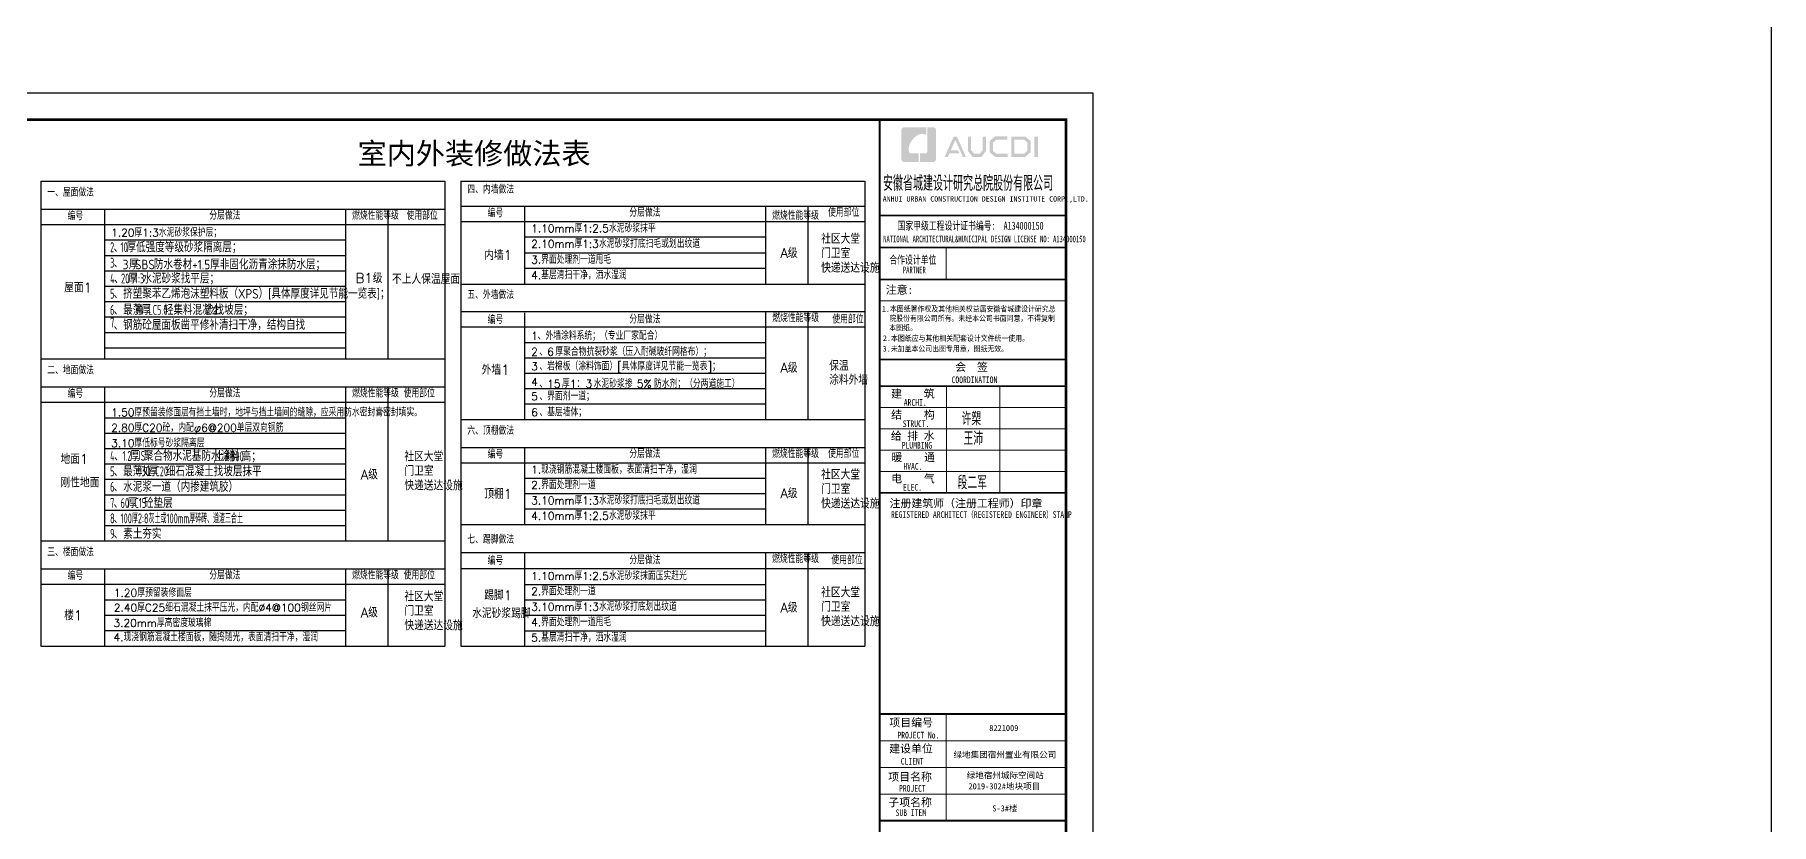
# Model space of a CAD drawing. Extents: x 1188826 to 1909461, y 608442 to 1651179.
# Drawn here: x 1688394 to 1753497, y 1298702 to 1328315 of the extents above; entities that cross this region are included whole.
import ezdxf

# ---------------------------------------------------------------- set-up
doc = ezdxf.new("R2010")
doc.units = 0
doc.header["$LTSCALE"] = 1000
doc.header["$MEASUREMENT"] = 0
for name, color, linetype in [('Defpoint', 7, 'Continuous'), ('HATCH', 27, 'Continuous'), ('PUB_TAB', 7, 'Continuous'), ('图框', 140, 'Continuous'), ('图签文字', 147, 'Continuous')]:
    doc.layers.add(name, color=color, linetype=linetype)
doc.layers.add('DIM_MODI', color=1, linetype='Continuous', plot=False)
for name, color, linetype, lineweight in [('S-1-TEXT', 7, 'Continuous', 18), ('WALL', 9, 'Continuous', 40), ('图签', 147, 'Continuous', 18)]:
    doc.layers.add(name, color=color, linetype=linetype, lineweight=lineweight)
doc.styles.add('HT', font='simhei.ttf')
doc.styles.get("Standard").update_dxf_attribs({"font": 'gbenor.shx', "bigfont": 'gbcbig.shx'})
doc.styles.add('WMF-宋体1', font='romans.shx', dxfattribs={"bigfont": 'gbcbig.shx'})
doc.styles.add('宋体', font='', dxfattribs={"height": 50})
doc.styles.add('建筑图签-1', font='simhei.ttf', dxfattribs={"width": 0.7})
doc.styles.add('建筑图签-2', font='TXT.shx', dxfattribs={"width": 0.5, "bigfont": 'HZTXT.shx'})
doc.styles.add('黑体', font='simhei.ttf')
doc.styles.get('宋体').set_extended_font_data('SimSun')

# ---------------------------------------------------------------- blocks, each defined once
blk = doc.blocks.new('院标1')
h = blk.add_hatch(color=150)
h.dxf.hatch_style = 1
h.set_gradient(color1=(33, 113, 253), color2=(33, 113, 253), tint=1, name='INVCURVED')
edge = h.paths.add_edge_path()
edge.add_spline(control_points=[(116373, 648379), (116379, 648379), (116382, 648379), (116391, 648379), (116391, 648379), (116391, 648379), (116616, 648379), (116616, 648379), (116616, 648379), (116616, 648379), (116616, 648054), (116616, 648054), (116616, 648054), (116616, 648054), (116108, 648054), (116108, 648054), (116108, 648054), (116028, 648054), (115963, 648111), (115963, 648199), (115963, 648199), (115963, 648199), (115963, 649215), (115963, 649215), (115963, 649215), (115963, 649295), (116018, 649360), (116108, 649360), (116108, 649360), (116108, 649360), (116897, 649360), (116897, 649360), (116897, 649360), (116897, 649360), (116897, 649080), (116897, 649080), (116897, 649080), (116897, 649080), (116566, 649140), (116356, 648859), (116356, 648859), (116245, 648719), (116240, 648545), (116247, 648466), (116247, 648466), (116254, 648386), (116247, 648466), (116247, 648466), (116247, 648466), (116247, 648466), (116258, 648374), (116373, 648379)], knot_values=[0, 0, 0, 0, 0.071429, 0.071429, 0.071429, 0.107143, 0.142857, 0.142857, 0.142857, 0.178571, 0.214286, 0.214286, 0.214286, 0.25, 0.285714, 0.285714, 0.285714, 0.321429, 0.357143, 0.357143, 0.357143, 0.392857, 0.428571, 0.428571, 0.428571, 0.464286, 0.5, 0.5, 0.5, 0.535714, 0.571429, 0.571429, 0.571429, 0.607143, 0.642857, 0.642857, 0.642857, 0.678571, 0.714286, 0.714286, 0.714286, 0.75, 0.785714, 0.785714, 0.785714, 0.821429, 0.857143, 0.857143, 0.857143, 0.928571, 1, 1, 1, 1], degree=3, periodic=0)
h = blk.add_hatch(color=150)
h.dxf.hatch_style = 1
h.set_gradient(color1=(33, 113, 253), color2=(33, 113, 253), tint=1, name='INVCURVED')
edge = h.paths.add_edge_path()
edge.add_spline(control_points=[(117268, 649215), (117268, 649215), (117268, 648199), (117268, 648199), (117268, 648199), (117268, 648114), (117212, 648054), (117123, 648054), (117123, 648054), (117123, 648054), (116663, 648054), (116663, 648054), (116663, 648054), (116663, 648054), (116663, 648379), (116663, 648379), (116663, 648379), (116663, 648379), (116865, 648379), (116865, 648379), (116865, 648379), (116907, 648379), (116941, 648413), (116941, 648455), (116941, 648455), (116941, 648455), (116941, 649360), (116941, 649360), (116941, 649360), (116941, 649360), (117123, 649360), (117123, 649360), (117123, 649360), (117204, 649360), (117268, 649306), (117268, 649215)], knot_values=[0, 0, 0, 0, 0.1, 0.1, 0.1, 0.15, 0.2, 0.2, 0.2, 0.25, 0.3, 0.3, 0.3, 0.35, 0.4, 0.4, 0.4, 0.45, 0.5, 0.5, 0.5, 0.55, 0.6, 0.6, 0.6, 0.65, 0.7, 0.7, 0.7, 0.75, 0.8, 0.8, 0.8, 0.9, 1, 1, 1, 1], degree=3, periodic=0)
blk = doc.blocks.new('21415451')
at = {"layer": '图框'}
h = blk.add_hatch(color=256, dxfattribs=at)
h.paths.add_polyline_path([(5808, 56758), (5934, 56758), (5934, 55988), (5808, 55988)])
h.paths.add_polyline_path([(5056, 56642), (5056, 56116), (5416, 56116), (5540, 56223), (5540, 56541), (5420, 56642)], flags=16)
h.paths.add_polyline_path([(4938, 56760), (4938, 55998), (5460, 55998), (5659, 56168), (5659, 56596), (5463, 56760)])
h.paths.add_polyline_path([(4795, 56764), (4795, 56648), (4388, 56648), (4255, 56537), (4255, 56218), (4388, 56115), (4797, 56115), (4797, 55993), (4333, 55993), (4131, 56168), (4131, 56596), (4329, 56764)])
h.paths.add_polyline_path([(3312, 56762), (3432, 56762), (3432, 56251), (3546, 56120), (3757, 56120), (3871, 56251), (3871, 56762), (3985, 56762), (3985, 56214), (3821, 55997), (3483, 55997), (3312, 56216)])
h.paths.add_polyline_path([(2780, 56760), (2897, 56760), (3239, 55996), (3123, 55996), (2842, 56630), (2667, 56242), (2938, 56242), (2999, 56127), (2618, 56127), (2559, 55994), (2436, 55994)])
for p, q in [((0, 53800), (7000, 53800)), ((0, 53800), (7000, 53800)), ((0, 52600), (7000, 52600))]:
    blk.add_line(p, q, dxfattribs=at)
for points, const_width in [([(0, 0), (0, 57400)], 70), ([(0, 53800), (7000, 53800)], 60), ([(0, 52600), (7000, 52600)], 60), ([(0, 52600), (7000, 52600)], 60), ([(2500, 52600), (2500, 51400)], 35), ([(0, 51400), (7000, 51400)], 60), ([(0, 51400), (7000, 51400)], 60), ([(0, 50599), (7000, 50599)], 35), ([(8, 48400), (7008, 48400)], 60), ([(8, 47400), (7008, 47400)], 70), ([(8, 47400), (7008, 47400)], 70), ([(2508, 47400), (2508, 43400)], 35), ([(4508, 47400), (4508, 43400)], 35), ([(8, 46600), (7008, 46600)], 35), ([(8, 45800), (7008, 45800)], 35), ([(8, 45000), (7008, 45000)], 35), ([(8, 44200), (7008, 44200)], 35), ([(8, 43400), (7008, 43400)], 70), ([(0, 35100), (7000, 35100)], 70), ([(0, 35100), (7000, 35100)], 70), ([(2500, 31100), (2500, 35100)], 35), ([(0, 34100), (7000, 34100)], 35), ([(0, 33100), (7000, 33100)], 35), ([(0, 32100), (7000, 32100)], 35), ([(7000, 31100), (0, 31100)], 70)]:
    blk.add_lwpolyline(points, dxfattribs=dict(at, const_width=const_width))
blk.add_blockref('院标1', (-115149, -592249))
for s, height, style, width, p in [('ANHUI URBAN CONSTRUCTION DESIGN INSTITUTE CORP.,LTD.', 200, '建筑图签-1', 0.91, (118, 54322)), ('NATIONAL ARCHITECTURAL&MUNICIPAL DESIGN LICENSE NO: A134000150', 250, '建筑图签-1', 0.6, (137, 52795)), ('PARTNER', 250, '建筑图签-1', 0.6, (875, 51634)), ('1.本图纸著作权及其他相关权益属安徽省城建设计研究总', 210, 'HT', 0.88, (86, 50193)), ('本图纸。', 210, 'HT', 0.88, (365, 49489)), ('院股份有限公司所有。未经本公司书面同意，不得复制', 210, 'HT', 0.88, (365, 49839)), (' 2.本图纸应与其他相关配套设计文件统一使用。 ', 210, 'HT', 0.88, (-25, 49092)), ('3.未加盖本公司出图专用章，图纸无效。', 210, 'HT', 0.88, (118, 48698)), ('COORDINATION', 250, '建筑图签-1', 0.7, (2700, 47513)), ('ARCHI.', 250, '建筑图签-1', 0.7, (909, 46662)), ('STRUCT.', 250, '建筑图签-1', 0.7, (870, 45865)), ('PLUMBING', 250, '建筑图签-1', 0.7, (829, 45058)), ('HVAC.', 250, '建筑图签-1', 0.7, (894, 44265)), ('ELEC.', 250, '建筑图签-1', 0.7, (878, 43480)), ('REGISTERED ARCHITECT（REGISTERED ENGINEER）STAMP', 250, '建筑图签-1', 0.7, (429, 42459)), ('PROJECT No.', 250, '建筑图签-1', 0.7, (670, 34185, -1799)), ('CLIENT', 250, '建筑图签-1', 0.7, (794, 33206)), ('PROJECT', 250, '建筑图签-1', 0.7, (729, 32187)), ('SUB ITEM', 250, '建筑图签-1', 0.7, (602, 31276))]:
    blk.add_text(s, height=height, dxfattribs=dict(at, style=style, width=width)).set_placement(p)
at = {"layer": '图签', "color": 2, "style": '宋体'}
for s, height, p in [('8221009 ', 229.3, (4112, 34462)), ('绿地集团宿州置业有限公司', 229.34, (2771, 33462)), ('绿地宿州城际空间站', 229.3, (3266, 32688)), ('2019-302#地块项目', 229.34, (3333, 32279)), ('S-3#楼', 229.3, (4229, 31448))]:
    blk.add_text(s, height=height, dxfattribs=at).set_placement(p)
at = {"layer": '图签文字', "color": 7, "style": '建筑图签-1'}
for s, height, width, p in [('安徽省城建设计研究总院股份有限公司', 500, 0.55, (128, 54777)), ('国家甲级工程设计证书编号:  A134000150', 300, 0.7, (672, 53267)), ('合作设计单位', 300, 0.7, (365, 51990))]:
    blk.add_text(s, height=height, dxfattribs=dict(at, width=width)).set_placement(p)
for s, p in [('注意:', (231, 50863)), ('会  签', (2835, 47968)), ('建    筑', (430, 46967)), ('结    构', (434, 46179)), ('给 排 水', (425, 45385)), ('暖    通', (443, 44582)), ('电    气', (433, 43782)), ('注册建筑师（注册工程师）印章', (375, 42854)), ('项目编号', (368, 34632)), ('建设单位', (360, 33655)), ('项目名称', (327, 32597)), ('子项名称', (327, 31640))]:
    blk.add_text(s, height=300, dxfattribs=at).set_placement(p)
at = {"layer": '图签文字', "color": 1, "style": '建筑图签-2', "width": 0.7}
for s, p in [('许槊', (3075, 45928)), ('王沛', (3146, 45187)), ('段二军', (2921, 43532))]:
    blk.add_text(s, height=500, dxfattribs=at).set_placement(p)

msp = doc.modelspace()

# ---------------------------------------------------------------- linework, layer by layer
at = {"layer": 'Defpoint', "color": 152}
for p, q in [((1688618, 1322823), (1688618, 1305385)), ((1688618, 1322823), (1703765, 1322823)), ((1703765, 1322823), (1703765, 1305385)), ((1704365, 1322823), (1704365, 1318981)), ((1704365, 1322823), (1719512, 1322823)), ((1719512, 1322823), (1719512, 1318981)), ((1688618, 1321772), (1703765, 1321772)), ((1691012, 1321772), (1691012, 1316156)), ((1700042, 1321772), (1700042, 1316156)), ((1700042, 1321772), (1700042, 1317136)), ((1701631, 1321772), (1701631, 1316156)), ((1704365, 1321885), (1719512, 1321885)), ((1706759, 1321885), (1706759, 1318981)), ((1715789, 1321885), (1715789, 1318981)), ((1717378, 1321885), (1717378, 1318981)), ((1688618, 1321195), (1703765, 1321195)), ((1688618, 1321195), (1703765, 1321195)), ((1704365, 1321307), (1719512, 1321307)), ((1704365, 1318981), (1704365, 1318964)), ((1704365, 1318964), (1704365, 1309950)), ((1704365, 1318964), (1719512, 1318964)), ((1706759, 1318981), (1706759, 1318964)), ((1715789, 1318981), (1715789, 1318964)), ((1717378, 1318981), (1717378, 1318964)), ((1719512, 1318981), (1719512, 1318964)), ((1719512, 1318964), (1719512, 1309950)), ((1704365, 1317930), (1719512, 1317930)), ((1706759, 1317881), (1706759, 1313888)), ((1715793, 1317930), (1715793, 1313888)), ((1717382, 1317930), (1717382, 1313888)), ((1700042, 1317675), (1700042, 1316156)), ((1701631, 1317675), (1701631, 1316156)), ((1704365, 1317353), (1719512, 1317353)), ((1688618, 1316156), (1703765, 1316156)), ((1688618, 1316156), (1703765, 1316156)), ((1688618, 1316156), (1703765, 1316156)), ((1688618, 1316156), (1703765, 1316156)), ((1688618, 1315106), (1703765, 1315106)), ((1691012, 1315106), (1691012, 1309331)), ((1700042, 1315106), (1700042, 1309331)), ((1701631, 1315106), (1701631, 1309331)), ((1688618, 1314528), (1703765, 1314528)), ((1704365, 1313888), (1719512, 1313888)), ((1704365, 1312837), (1719512, 1312837)), ((1706759, 1312837), (1706759, 1309950)), ((1715789, 1312837), (1715789, 1309950)), ((1717378, 1312837), (1717378, 1309950)), ((1704365, 1312260), (1719512, 1312260)), ((1704365, 1309950), (1719512, 1309950)), ((1704365, 1309950), (1719512, 1309950)), ((1704365, 1309950), (1704365, 1305385)), ((1719512, 1309950), (1719512, 1305385)), ((1688618, 1309331), (1703765, 1309331)), ((1704365, 1308899), (1719512, 1308899)), ((1706759, 1308899), (1706759, 1305385)), ((1715789, 1308899), (1715789, 1305385)), ((1717378, 1308899), (1717378, 1305385)), ((1688618, 1308280), (1703765, 1308280)), ((1691012, 1308280), (1691012, 1305385)), ((1700042, 1308280), (1700042, 1305376)), ((1701631, 1308280), (1701631, 1305376)), ((1704365, 1308298), (1719512, 1308298)), ((1688618, 1307703), (1703765, 1307703)), ((1688618, 1305385), (1703765, 1305385)), ((1688618, 1305385), (1703765, 1305385)), ((1704365, 1305385), (1719512, 1305385)), ((1704365, 1305385), (1719512, 1305385)), ((1704365, 1305385), (1719512, 1305385))]:
    msp.add_line(p, q, dxfattribs=at)
at = {"layer": 'DIM_MODI'}
msp.add_lwpolyline([(1627649, 1491745), (1753497, 1491745), (1753497, 1258459), (1627649, 1258459)], close=True, dxfattribs=at)
at = {"layer": 'PUB_TAB', "color": 252}
for p, q in [((1691012, 1320617), (1700042, 1320617)), ((1706759, 1320730), (1715789, 1320730)), ((1691012, 1320040), (1700042, 1320040)), ((1706759, 1320136), (1715789, 1320136)), ((1691012, 1319462), (1700042, 1319462)), ((1706759, 1319558), (1715789, 1319558)), ((1691012, 1318885), (1700042, 1318885)), ((1706759, 1318964), (1715789, 1318964)), ((1691012, 1318307), (1700042, 1318307)), ((1691012, 1317730), (1700042, 1317730)), ((1691012, 1317730), (1700042, 1317730)), ((1691012, 1317152), (1700042, 1317152)), ((1706759, 1317353), (1715793, 1317353)), ((1706759, 1317353), (1715793, 1317353)), ((1691012, 1316575), (1700042, 1316575)), ((1706759, 1316775), (1715793, 1316775)), ((1706759, 1316198), (1715793, 1316198)), ((1706759, 1315620), (1715793, 1315620)), ((1691012, 1314528), (1700042, 1314528)), ((1706759, 1315043), (1715793, 1315043)), ((1706759, 1314465), (1715793, 1314465)), ((1691012, 1313951), (1700042, 1313951)), ((1691012, 1313373), (1700042, 1313373)), ((1691012, 1312796), (1700042, 1312796)), ((1691012, 1312218), (1700042, 1312218)), ((1691012, 1311641), (1700042, 1311641)), ((1706759, 1311682), (1715789, 1311682)), ((1691012, 1311063), (1700042, 1311063)), ((1706759, 1311105), (1715789, 1311105)), ((1706759, 1310527), (1715789, 1310527)), ((1691012, 1310486), (1700042, 1310486)), ((1691012, 1309908), (1700042, 1309908)), ((1691012, 1309908), (1700042, 1309908)), ((1706759, 1307695), (1715789, 1307695)), ((1691012, 1307125), (1700042, 1307125)), ((1706759, 1307117), (1715789, 1307117)), ((1691012, 1306548), (1700042, 1306548)), ((1691012, 1305970), (1700042, 1305970)), ((1706759, 1306540), (1715789, 1306540)), ((1706759, 1305962), (1715789, 1305962)), ((1706759, 1305385), (1715789, 1305385)), ((1706759, 1305385), (1715789, 1305385))]:
    msp.add_line(p, q, dxfattribs=at)
at = {"layer": '图框'}
msp.add_lwpolyline([(1643957, 1326135), (1728057, 1326135), (1728057, 1266735), (1643957, 1266735)], close=True, dxfattribs=at)
msp.add_lwpolyline([(1643957, 1326135), (1728057, 1326135), (1728057, 1266735), (1643957, 1266735)], close=True, dxfattribs=at)
at = {"layer": '图框', "const_width": 100}
msp.add_lwpolyline([(1727057, 1267735), (1727057, 1325135), (1646457, 1325135), (1646457, 1267735)], close=True, dxfattribs=at)

# ---------------------------------------------------------------- block references
at = {"layer": 'WALL'}
msp.add_blockref('21415451', (1720067, 1267735), dxfattribs=at)

# ---------------------------------------------------------------- texts
at = {"layer": 'HATCH', "color": 2, "lineweight": 0, "style": 'WMF-宋体1'}
for s, p in [('一、屋面做法', (1688864, 1322249)), ('四、内墙做法', (1704612, 1322361)), ('五、外墙做法', (1704612, 1318407)), ('二、地面做法', (1688864, 1315582)), ('六、顶棚做法', (1704612, 1313314)), ('七、踢脚做法', (1704612, 1309232)), ('三、楼面做法', (1688864, 1308757))]:
    msp.add_text(s, height=291.7, dxfattribs=at).set_placement(p)
at = {"layer": 'HATCH', "color": 7, "lineweight": 0, "style": 'WMF-宋体1'}
for s, height, p in [('编号', 291.7, (1689626, 1321362)), ('分层做法', 291.7, (1694939, 1321382)), ('燃烧性能等级', 291.7, (1700294, 1321382)), ('使用部位', 291.7, (1702335, 1321382)), ('编号', 291.7, (1705373, 1321474)), ('分层做法', 291.7, (1710686, 1321494)), ('燃烧性能等级', 291.7, (1716041, 1321382)), ('使用部位', 291.7, (1718138, 1321494)), ('1.20厚1:3水泥砂浆保护层；', 291.68, (1691258, 1320744)), ('1.10mm厚1:2.5水泥砂浆抹平', 291.68, (1707005, 1320902)), ('2.10mm厚1:3水泥砂浆打底扫毛或划出纹道', 291.68, (1707005, 1320325)), ('A级', 364.6, (1716345, 1319945)), ('社区大堂', 364.6, (1717877, 1320477)), ('门卫室', 364.6, (1717877, 1319937)), ('内墙1', 364.6, (1705245, 1319866)), ('3.界面处理剂一道甩毛', 291.68, (1707005, 1319727)), ('快递送达设施', 364.6, (1717877, 1319391)), ('屋面1', 364.6, (1689498, 1318650)), ('B1级', 364.6, (1700425, 1319004)), ('不上人保温屋面', 364.6, (1701788, 1318968)), ('4.基层清扫干净，洒水湿润', 291.68, (1707005, 1319149)), ('编号', 291.7, (1705373, 1317470)), ('分层做法', 291.7, (1710686, 1317490)), ('燃烧性能等级', 291.7, (1716045, 1317540)), ('使用部位', 291.7, (1718299, 1317490)), ('1', 292, (1707008, 1316875)), ('、外墙涂料系统；（专业厂家配合）', 291.68, (1707252, 1316875)), ('2', 292, (1707008, 1316275)), ('、', 292, (1707313, 1316275)), ('6', 292, (1707608, 1316275)), ('厚聚合物抗裂砂浆（压入耐碱玻纤网格布）；', 291.68, (1707913, 1316275)), ('外墙1', 364.6, (1705149, 1315564)), ('3', 292, (1707008, 1315728)), ('A级', 364.6, (1716345, 1315640)), ('保温', 364.6, (1718178, 1315713)), ('4', 292, (1707008, 1315146)), ('、', 292, (1707313, 1315075)), ('15', 291.7, (1707608, 1315075)), ('厚', 292, (1708157, 1315075)), ('1', 292, (1708459, 1315075)), ('：', 292, (1708703, 1315075)), ('3', 292, (1709043, 1315075)), ('水泥砂浆掺', 291.7, (1709348, 1315075)), ('5%', 291.7, (1710971, 1315075)), ('防水剂；（分两道施工）', 291.68, (1711611, 1315075)), ('涂料外墙', 364.6, (1718178, 1315189)), ('编号', 291.7, (1689626, 1314695)), ('分层做法', 291.7, (1694939, 1314715)), ('燃烧性能等级', 291.7, (1700294, 1314715)), ('使用部位', 291.7, (1702228, 1314715)), ('5', 292, (1707008, 1314606)), ('、界面剂一道；', 291.7, (1707313, 1314606)), ('1.50厚预留装修面层', 291.68, (1691258, 1314002)), ('6', 292, (1707008, 1314006)), ('、基层墙体；', 291.7, (1707313, 1314006)), ('2.80厚C20砼，内配φ6@200单层双向钢筋', 291.68, (1691258, 1313425)), ('3.10厚低标号砂浆隔离层', 291.68, (1691258, 1312847)), ('地面1', 364.6, (1689363, 1312219)), ('社区大堂', 364.6, (1702252, 1312312)), ('编号', 291.7, (1705373, 1312427)), ('分层做法', 291.7, (1710686, 1312447)), ('燃烧性能等级', 291.7, (1716041, 1312447)), ('使用部位', 291.7, (1718138, 1312447)), ('A级', 364.6, (1700613, 1311637)), ('门卫室', 364.6, (1702252, 1311772)), ('1.现浇钢筋混凝土楼面板，表面清扫干净，湿润', 291.68, (1707005, 1311855)), ('社区大堂', 364.6, (1717877, 1311634)), ('快递送达设施', 364.6, (1702252, 1311226)), ('顶棚1', 364.6, (1705245, 1310912)), ('2.界面处理剂一道', 291.7, (1707005, 1311278)), ('A级', 364.6, (1716345, 1310931)), ('门卫室', 364.6, (1717877, 1311094)), ('3.10mm厚1:3水泥砂浆打底扫毛或划出纹道', 291.68, (1707005, 1310700)), ('快递送达设施', 364.6, (1717877, 1310548)), ('4.10mm厚1:2.5水泥砂浆抹平', 291.68, (1707005, 1310123)), ('编号', 291.7, (1705373, 1308439)), ('分层做法', 291.7, (1710686, 1308459)), ('燃烧性能等级', 291.7, (1716041, 1308509)), ('使用部位', 291.7, (1718262, 1308459)), ('编号', 291.7, (1689626, 1307870)), ('分层做法', 291.7, (1694939, 1307890)), ('燃烧性能等级', 291.7, (1700294, 1307890)), ('使用部位', 291.7, (1702228, 1307890)), ('1.10mm厚1:2.5水泥砂浆抹面压实赶光', 291.68, (1707005, 1307867)), ('1.20厚预留装修面层', 291.68, (1691364, 1307236)), ('社区大堂', 364.6, (1702252, 1307064)), ('踢脚1', 364.6, (1705245, 1307109)), ('2.界面处理剂一道', 291.7, (1707005, 1307290)), ('社区大堂', 364.6, (1717877, 1307217)), ('楼1', 364.6, (1689498, 1306355)), ('2.40厚C25细石混凝土抹平压光，内配∅4@100钢丝网片', 291.68, (1691358, 1306679)), ('A级', 364.6, (1700613, 1306461)), ('门卫室', 364.6, (1702252, 1306523)), ('水泥砂浆踢脚', 364.6, (1704794, 1306433)), ('3.10mm厚1:3水泥砂浆打底划出纹道', 291.68, (1707005, 1306712)), ('A级', 364.6, (1716345, 1306645)), ('门卫室', 364.6, (1717877, 1306676)), ('快递送达设施', 364.6, (1702252, 1305978)), ('4.界面处理剂一道甩毛', 291.68, (1707005, 1306135)), ('快递送达设施', 364.6, (1717877, 1306131)), ('4.现浇钢筋混凝土楼面板，随捣随光，表面清扫干净，湿润', 291.68, (1691348, 1305569)), ('5.基层清扫干净，洒水湿润', 291.68, (1707005, 1305557))]:
    msp.add_text(s, height=height, dxfattribs=at).set_placement(p)
at = {"layer": 'HATCH', "color": 7, "width": 0.6}
for s, height, p in [('2', 372, (1691219, 1320159)), ('10', 372.4, (1691611, 1320159)), ('3', 372, (1691219, 1319577)), ('4', 372, (1691219, 1318986)), ('20', 372.4, (1691629, 1318986)), ('1:3', 372.4, (1692151, 1318986)), ('5', 372, (1691219, 1318419)), ('7', 372, (1691219, 1317326)), ('6', 372, (1691219, 1317810)), ('30', 372.4, (1692133, 1317810)), ('LC5.0', 372.4, (1692656, 1317810)), ('2%', 372.4, (1694801, 1317810)), ('4', 372, (1691219, 1312333)), ('5', 372, (1691219, 1311755)), ('30', 372.4, (1692395, 1311755)), ('C20', 372.4, (1692917, 1311755)), ('6', 372, (1691219, 1311175)), ('7', 372, (1691219, 1310566)), ('60', 372.4, (1691611, 1310566)), ('C15', 372.4, (1692133, 1310566)), ('8', 372, (1691219, 1309989)), ('100厚2:8灰土或100mm厚碎砖、道渣三合土', 372.36, (1691611, 1309989)), ('9', 372, (1691219, 1309411))]:
    msp.add_text(s, height=height, dxfattribs=at).set_placement(p)
at = {"layer": 'HATCH', "color": 7}
for s, height, p in [('、', 359, (1691349, 1320159)), ('厚低强度等级砂浆隔离层；', 359.15, (1691834, 1320159)), ('、', 359, (1691349, 1319577)), ('、', 359, (1691368, 1318986)), ('厚', 359, (1691890, 1318986)), ('水泥砂浆找平层；', 359.2, (1692431, 1318986)), ('、最薄', 359.2, (1691349, 1317810)), ('厚', 359, (1692394, 1317810)), ('轻集料混凝土', 359.2, (1693233, 1317810)), ('找坡层；', 359.2, (1695136, 1317810)), ('、钢筋砼屋面板凿平修补清扫干净，结构自找', 359.15, (1691349, 1317248)), ('、最薄处', 359.2, (1691349, 1311755)), ('、', 359, (1691368, 1312333)), ('厚', 359, (1692656, 1311755)), ('细石混凝土找坡层抹平', 359.2, (1693308, 1311755)), ('、水泥浆一道（内掺建筑胶）', 359.15, (1691349, 1311175)), ('、', 359, (1691349, 1310566)), ('厚', 359, (1691871, 1310566)), ('砼垫层', 359.2, (1692486, 1310566)), ('、', 359, (1691349, 1309989)), ('、素土夯实', 359.2, (1691350, 1309411))]:
    msp.add_text(s, height=height, dxfattribs=at).set_placement(p)
at = {"layer": 'HATCH', "color": 6}
for s, height, p in [('3', 359, (1691693, 1319516)), ('厚', 359, (1691925, 1319516)), ('SBS', 359.2, (1692154, 1319516)), ('防水卷材+1.5厚非固化沥青涂抹防水层；', 359.15, (1692861, 1319516)), ('厚', 359, (1691965, 1312333)), ('聚合物水泥基防水涂料', 359.2, (1692487, 1312333)), ('上翻', 359.2, (1695153, 1312314)), ('高；', 359.2, (1696153, 1312314))]:
    msp.add_text(s, height=height, dxfattribs=at).set_placement(p)
at = {"layer": 'HATCH', "color": 1}
msp.add_text('、挤塑聚苯乙烯泡沫塑料板（XPS）[具体厚度详见节能一览表]；', height=359.15, dxfattribs=at).set_placement((1691349, 1318419))
at = {"layer": 'HATCH', "color": 1, "lineweight": 0, "style": 'WMF-宋体1'}
for s, height, p in [('、岩棉板（涂料饰面）[具体厚度详见节能一览表]；', 291.68, (1707313, 1315728)), ('刚性地面', 364.6, (1689359, 1311338)), ('3.20mm厚高密度玻璃棉', 291.68, (1691348, 1306105))]:
    msp.add_text(s, height=height, dxfattribs=at).set_placement(p)
at = {"layer": 'HATCH', "color": 6, "lineweight": 0, "style": 'WMF-宋体1'}
msp.add_text('有挡土墙时，地坪与挡土墙间的缝隙，应采用防水密封膏密封填实。', height=291.68, dxfattribs=at).set_placement((1694161, 1314002))
at = {"layer": 'HATCH', "color": 6, "width": 0.6}
for s, height, p in [('1.2', 372.4, (1691686, 1312333)), ('JS', 372.4, (1692226, 1312333)), ('300', 372.4, (1695755, 1312314)), (',', 372, (1695101, 1312333))]:
    msp.add_text(s, height=height, dxfattribs=at).set_placement(p)
at = {"layer": 'S-1-TEXT', "color": 7, "style": '黑体'}
msp.add_text('室内外装修做法表', height=800, dxfattribs=at).set_placement((1700501, 1323460))

doc.saveas('drawing.dxf')
